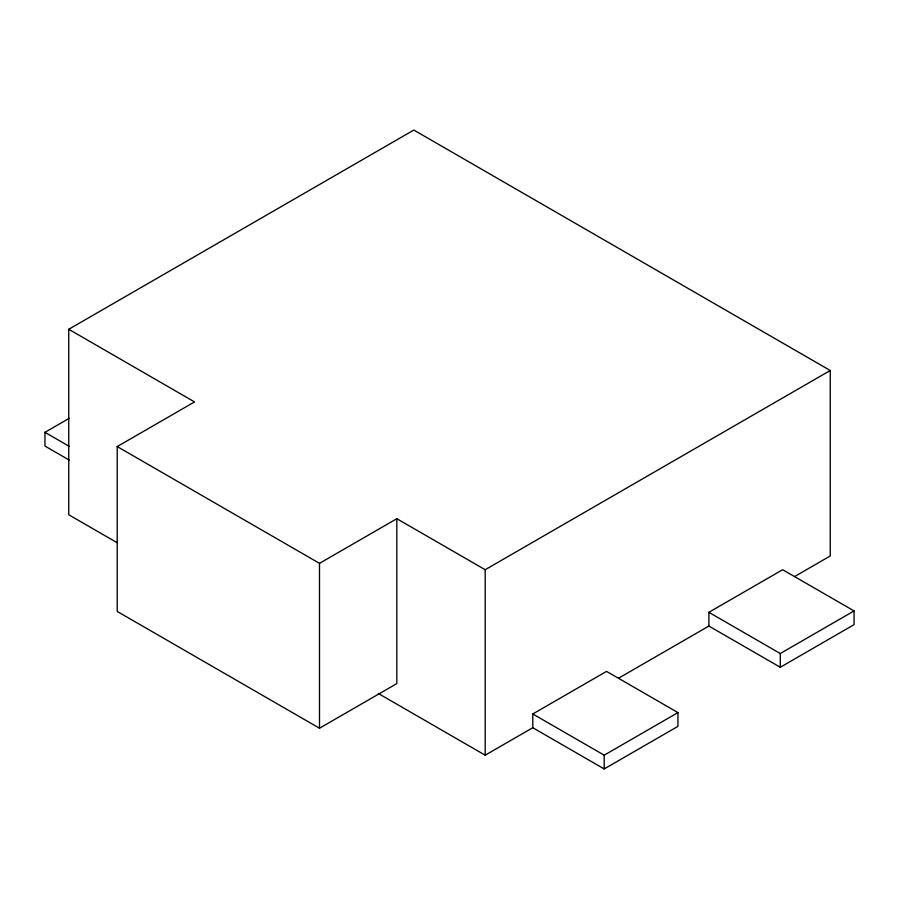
<?xml version="1.0" encoding="UTF-8"?>
<svg xmlns="http://www.w3.org/2000/svg" width="899" height="899" viewBox="0 0 899 899"><rect width="100%" height="100%" fill="white"/><g stroke="black" fill="none" stroke-linecap="round" stroke-linejoin="round"><path stroke-width="1.35" d="M117.308 542.805L68.751 514.767L68.751 329.281L413.81 130.063L830.249 370.5L830.249 555.975L794.559 576.585M69.156 460.041L44.95 446.061L44.95 432.329L69.133 418.361M117.218 446.567L319.493 563.347L396.83 518.701L396.83 683.577L319.493 728.224L117.218 611.444L117.218 446.567L194.555 401.92L68.751 329.281M396.83 518.701L485.19 569.719L830.249 370.5M532.792 727.718L532.792 713.975L606.555 671.384L677.947 712.604L677.947 726.347L604.184 768.937L532.792 727.718L485.19 755.194L378.355 693.511M708.884 626.052L708.884 612.309L782.658 569.719L854.05 610.938L854.05 624.67L780.276 667.272L708.884 626.052L618.602 678.172M532.792 713.975L604.184 755.194L677.947 712.604M708.884 612.309L780.276 653.528L854.05 610.938M44.95 432.329L69.156 446.297M780.276 653.528L780.276 667.272M604.184 755.194L604.184 768.937M485.19 569.719L485.19 755.194M319.493 563.347L319.493 728.224"/></g></svg>
